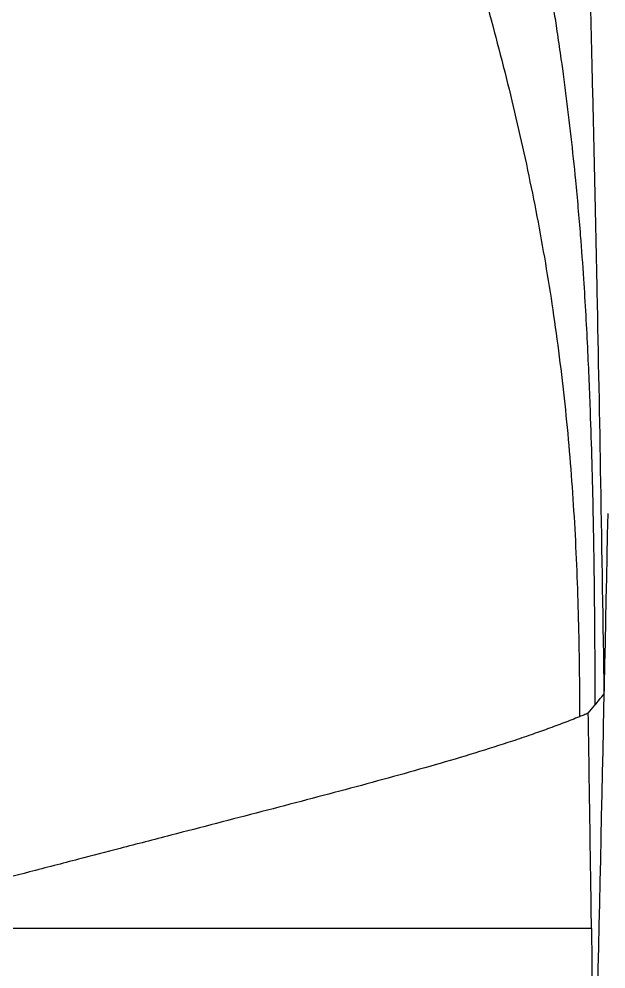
# Model space of a CAD drawing. Extents: x 0 to 84, y -21 to 126.
# Drawn here: x 72.011 to 73.978, y 39.888 to 43.071 of the extents above; entities that cross this region are included whole.
import ezdxf

# ---------------------------------------------------------------- set-up
doc = ezdxf.new("R2010")
doc.units = 0
doc.header["$MEASUREMENT"] = 0
doc.layers.add('1', color=4, linetype='Continuous')

# ---------------------------------------------------------------- blocks, each defined once
blk = doc.blocks.new('PRODIGY')
at = {"layer": '1', "color": 3, "linetype": 'Continuous', "lineweight": 25, "flags": 128}
blk.add_lwpolyline([(73.9182, 40.7451), (73.9292, 40.7585), (73.9403, 40.772)], dxfattribs=at)
at = {"layer": '1', "color": 3, "linetype": 'Continuous', "lineweight": 25}
for points, knots in [([(73.9163, 43.4581), (73.9185, 43.3768), (73.9228, 43.2114), (73.9291, 42.9591), (73.9353, 42.6986), (73.9413, 42.4297), (73.9496, 42.0356), (73.96, 41.4945), (73.9671, 41.0457), (73.9708, 40.809)], [0, 0, 0, 0, 0.092118, 0.187356, 0.285728, 0.387237, 0.491881, 0.732002, 1, 1, 1, 1]), ([(73.7518, 43.399), (73.7553, 43.3798), (73.7639, 43.3319), (73.7767, 43.2577), (73.7896, 43.1807), (73.8006, 43.1121), (73.8113, 43.0429), (73.8204, 42.9816), (73.8277, 42.9303), (73.8344, 42.8817), (73.8454, 42.7984), (73.8601, 42.6767), (73.8768, 42.5179), (73.8908, 42.3592), (73.9047, 42.1679), (73.9161, 41.9643), (73.9248, 41.7517), (73.9305, 41.5644), (73.9339, 41.416), (73.9362, 41.2902), (73.9376, 41.1863), (73.9387, 41.0825), (73.9395, 40.9789), (73.94, 40.8754), (73.9402, 40.8064), (73.9403, 40.772)], [0, 0, 0, 0, 0.022655, 0.056395, 0.087277, 0.11287, 0.136607, 0.168143, 0.184274, 0.196364, 0.224573, 0.280961, 0.337286, 0.407737, 0.463453, 0.556366, 0.639906, 0.704646, 0.768047, 0.807014, 0.845855, 0.884573, 0.923169, 0.961644, 1, 1, 1, 1]), ([(73.5389, 43.2603), (73.5685, 43.1577), (73.5969, 43.0548), (73.6502, 42.8488), (73.6751, 42.7457), (73.7209, 42.5389), (73.7419, 42.4353), (73.7794, 42.2272), (73.7961, 42.1228), (73.8249, 41.9129), (73.8372, 41.8076), (73.8574, 41.5961), (73.8655, 41.4898), (73.8777, 41.2762), (73.882, 41.1688), (73.8875, 40.9525), (73.8888, 40.8435), (73.8891, 40.7332)], [0, 0, 0, 0, 0.125, 0.125, 0.25, 0.25, 0.375, 0.375, 0.5, 0.5, 0.625, 0.625, 0.75, 0.75, 0.875, 0.875, 1, 1, 1, 1]), ([(73.9182, 40.7451), (73.9132, 40.743), (73.9035, 40.739), (73.8938, 40.7351), (73.8891, 40.7332)], [0, 0, 0, 0, 0.513168, 1, 1, 1, 1]), ([(73.9289, 40.0237), (73.9272, 40.1443), (73.9255, 40.265), (73.9219, 40.5056), (73.9201, 40.6256), (73.9182, 40.7451)], [0, 0, 0, 0, 0.5, 0.5, 1, 1, 1, 1]), ([(73.8891, 40.7332), (73.8803, 40.7298), (73.8628, 40.7229), (73.8364, 40.7127), (73.8093, 40.7025), (73.7734, 40.6892), (73.7253, 40.6721), (73.6059, 40.6315), (73.409, 40.5716), (73.1245, 40.4936), (72.8758, 40.4285), (72.673, 40.3758), (72.5144, 40.3347), (72.3601, 40.2947), (72.2023, 40.2536), (72.0526, 40.2147), (71.9227, 40.1808), (71.8217, 40.1547), (71.7559, 40.1377), (71.7037, 40.1242), (71.6645, 40.1142), (71.6246, 40.1042), (71.5975, 40.0973), (71.5831, 40.0937)], [0, 0, 0, 0, 0.015852, 0.031586, 0.046723, 0.06284, 0.092645, 0.125696, 0.25099, 0.375873, 0.500723, 0.563086, 0.625433, 0.69419, 0.750274, 0.816408, 0.875143, 0.906978, 0.937574, 0.953535, 0.968788, 0.98353, 1, 1, 1, 1]), ([(73.9289, 40.0237), (73.9117, 40.0237), (73.8944, 40.0237), (73.8589, 40.0237), (73.8407, 40.0237), (73.8033, 40.0237), (73.7841, 40.0237), (73.7452, 40.0237), (73.7255, 40.0237), (73.6855, 40.0237), (73.6652, 40.0237), (73.6237, 40.0237), (73.6026, 40.0237), (73.5382, 40.0237), (73.4939, 40.0237), (73.3571, 40.0237), (73.2611, 40.0237), (73.1126, 40.0237), (73.0624, 40.0237), (72.961, 40.0237), (72.9097, 40.0237), (72.8065, 40.0237), (72.7546, 40.0237), (72.65, 40.0237), (72.5974, 40.0237), (72.439, 40.0237), (72.3325, 40.0237), (72.1989, 40.0237), (72.1721, 40.0237), (72.1186, 40.0237), (72.0918, 40.0237), (72.0382, 40.0237), (72.0115, 40.0237), (71.9587, 40.0237), (71.9325, 40.0237), (71.8542, 40.0237), (71.8025, 40.0237), (71.7227, 40.0237), (71.6958, 40.0237), (71.6409, 40.0237), (71.6129, 40.0237), (71.5845, 40.0237)], [0, 0, 0, 0, 0.03125, 0.03125, 0.0625, 0.0625, 0.09375, 0.09375, 0.125, 0.125, 0.15625, 0.15625, 0.1875, 0.1875, 0.25, 0.25, 0.375, 0.375, 0.4375, 0.4375, 0.5, 0.5, 0.5625, 0.5625, 0.625, 0.625, 0.75, 0.75, 0.78125, 0.78125, 0.8125, 0.8125, 0.84375, 0.84375, 0.875, 0.875, 0.9375, 0.9375, 0.96875, 0.96875, 1, 1, 1, 1]), ([(73.9289, 40.0237), (73.929, 40.0102), (73.9294, 39.9831), (73.9299, 39.9423), (73.9303, 39.9014), (73.9306, 39.8604), (73.9308, 39.8193), (73.931, 39.7781), (73.9312, 39.7368), (73.9313, 39.6954), (73.9313, 39.6538), (73.9312, 39.6122), (73.9311, 39.5705), (73.9306, 39.4591), (73.9289, 39.2771), (73.9244, 39.0244), (73.9179, 38.7715), (73.9113, 38.5755), (73.9058, 38.4363), (73.9024, 38.353), (73.8987, 38.2702), (73.8949, 38.1878), (73.8908, 38.1058), (73.888, 38.0514), (73.8865, 38.0242)], [0, 0, 0, 0, 0.020617, 0.041254, 0.061912, 0.082592, 0.103295, 0.124024, 0.144778, 0.165561, 0.186372, 0.207213, 0.228085, 0.248991, 0.374159, 0.499889, 0.625608, 0.750849, 0.792653, 0.834332, 0.875896, 0.917355, 0.958719, 1, 1, 1, 1])]:
    blk.add_open_spline(points, degree=3, knots=knots, dxfattribs=at)
for points in [[(73.9333, 39.0799), (73.9511, 39.8646), (73.9689, 40.6488), (73.9843, 41.4141)], [(73.9403, 40.772), (73.9504, 40.7843), (73.9606, 40.7967), (73.9708, 40.809)]]:
    blk.add_open_spline(points, degree=3, dxfattribs=at)

msp = doc.modelspace()

# ---------------------------------------------------------------- block references
at = {"layer": '1'}
msp.add_blockref('PRODIGY', (0, 0), dxfattribs=at)

doc.saveas('drawing.dxf')
